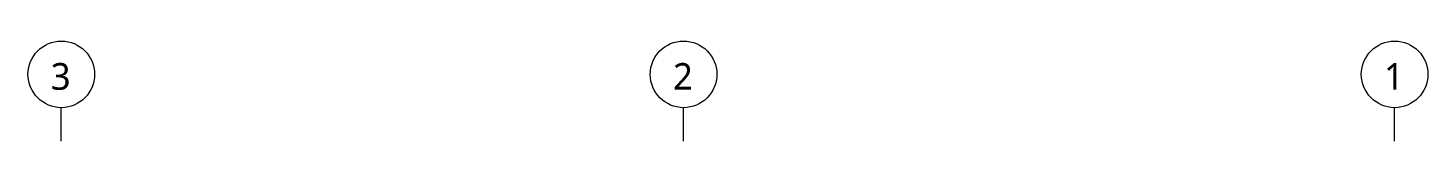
# Model space of a CAD drawing. Header units: millimetres. Extents: x -6942 to 144915, y 7565 to 39177.
# Drawn here: x -1775 to 13975, y 27295 to 28420 of the extents above; entities that cross this region are included whole.
import ezdxf

# ---------------------------------------------------------------- set-up
doc = ezdxf.new("R2010")
doc.units = ezdxf.units.MM
doc.layers.add('AZ-SYMB', color=7, linetype='Continuous', lineweight=18)
doc.styles.add('맑은 고딕', font='', dxfattribs={"height": 300})
doc.styles.get('맑은 고딕').set_extended_font_data('Malgun Gothic')

# ---------------------------------------------------------------- blocks, each defined once
blk = doc.blocks.new('Grid - Grid Head__Std-1825007-3_T_O_C _FL 0_')
at = {"layer": 'AZ-SYMB'}
blk.add_line((0, 14), (0, 19), dxfattribs=at)
blk.add_circle((0, 24), 5, dxfattribs=at)

msp = doc.modelspace()

# ---------------------------------------------------------------- block references
at = {"layer": 'AZ-SYMB', "xscale": 74.99999999999996, "yscale": 74.99999999999996, "zscale": 74.99999999999996}
for p in [(-1400, 26244.7), (5600, 26244.7), (13600, 26244.7)]:
    msp.add_blockref('Grid - Grid Head__Std-1825007-3_T_O_C _FL 0_', p, dxfattribs=at)

# ---------------------------------------------------------------- texts
at = {"layer": 'AZ-SYMB', "char_height": 300, "width": 282.595, "attachment_point": 1, "style": '맑은 고딕'}
for s, insert in [('\\f맑은 고딕|b0|i0|c129|p50|;3', (-1518.8, 28171.2)), ('\\f맑은 고딕|b0|i0|c129|p50|;2', (5481.2, 28171.2)), ('\\f맑은 고딕|b0|i0|c129|p50|;1', (13481.2, 28171.2))]:
    msp.add_mtext(s, dxfattribs=dict(at, insert=insert))

doc.saveas('drawing.dxf')
